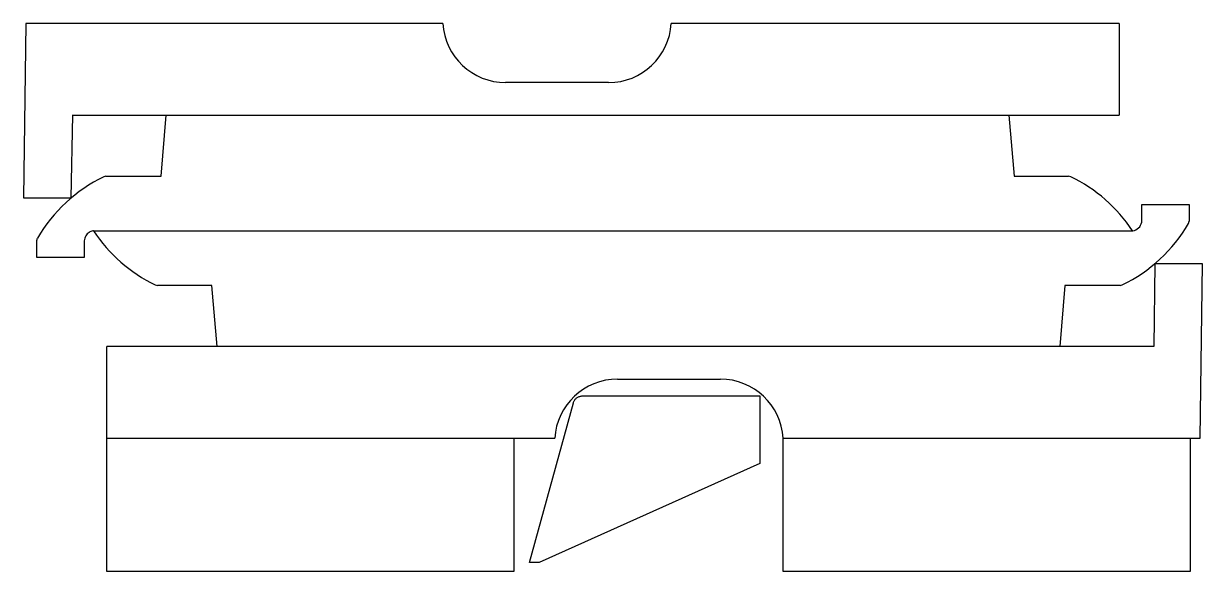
# Model space of a CAD drawing. Extents: x 61 to 2582, y 94 to 1267.
import ezdxf

# ---------------------------------------------------------------- set-up
doc = ezdxf.new("R2010")
doc.units = 0
doc.header["$LTSCALE"] = 23.1
doc.layers.get('0').update_dxf_attribs({"linetype": 'CONTINUOUS'})

msp = doc.modelspace()

# ---------------------------------------------------------------- linework, layer by layer
for p, q in [((66.2, 1266.5), (61.3, 893.1)), ((957.8, 1266.5), (66.2, 1266.5)), ((2403.9, 1266.5), (1446.3, 1266.5)), ((2403.9, 1266.5), (2403.9, 1070.1)), ((1312.1, 1140.2), (1092.1, 1140.2)), ((163.3, 893.1), (166.4, 1070.1)), ((165.3, 1070.1), (2403.9, 1070.1)), ((355.7, 939.8), (366.1, 1070.1)), ((2168.2, 1070.1), (2179.5, 939.8)), ((237.3, 939.6), (232.7, 938.5)), ((237.3, 939.6), (355.7, 939.8)), ((2179.5, 939.8), (2295.8, 939.6)), ((2300.5, 938.5), (2295.8, 939.6)), ((61.3, 893.1), (163.3, 893.1)), ((2452.3, 841.3), (2452.3, 879.5)), ((2452.3, 879.5), (2553.6, 879.5)), ((2553.6, 879.5), (2553.6, 843.4)), ((2552.4, 838.6), (2553.6, 843.4)), ((89.7, 802.1), (91, 806.9)), ((211, 822.8), (2432.3, 822.8)), ((2433, 822.8), (2430.4, 822.8)), ((89.7, 766), (89.7, 802.1)), ((191, 794.5), (191, 766)), ((191, 766), (89.7, 766)), ((2480, 752.4), (2478, 575.5)), ((2582, 752.4), (2480, 752.4)), ((2577.1, 379), (2582, 752.4)), ((342.9, 707), (347.5, 705.9)), ((463.8, 705.7), (347.5, 705.9)), ((2406, 705.9), (2287.6, 705.7)), ((2406, 705.9), (2410.6, 707)), ((475.1, 575.5), (463.8, 705.7)), ((2287.6, 705.7), (2277.2, 575.5)), ((2478, 575.5), (239.4, 575.5)), ((239.4, 379), (239.4, 575.5)), ((1331.3, 505.3), (1551.3, 505.3)), ((1143.4, 112.6), (1237, 454.6)), ((1256.2, 469.3), (1635.4, 469.3)), ((1635.4, 469.3), (1635.4, 324.6)), ((239.4, 93.7), (239.4, 379.6)), ((239.4, 379), (1197.1, 379)), ((1109.9, 379), (1109.9, 93.7)), ((1685.5, 93.7), (1685.5, 380.5)), ((1685.5, 379), (2577.1, 379)), ((2556, 379), (2556, 93.7)), ((1635.4, 324.6), (1164, 112.6)), ((1164, 112.6), (1143.4, 112.6)), ((1109.9, 93.7), (239.4, 93.7)), ((2556, 93.7), (1685.5, 93.7))]:
    msp.add_line(p, q)
for points in [[(201.3, 819.5), (199.4, 818.1), (197.6, 816.3), (195.9, 814.3), (194.4, 812.1), (193.2, 809.6), (192.2, 807), (191.5, 804.1), (191.1, 801.1), (190.9, 797.9), (191, 794.5)], [(211, 822.8), (209.1, 822.7), (207.2, 822.3), (205.2, 821.6), (203.3, 820.7), (201.3, 819.5)], [(1237, 454.6), (1237.4, 456), (1237.9, 457.4), (1238.5, 458.7), (1239.3, 459.9), (1240.1, 461.1), (1241, 462.3), (1241.9, 463.3), (1243, 464.3), (1244.1, 465.2), (1245.3, 466.1), (1246.5, 466.8), (1247.8, 467.5), (1249.2, 468), (1250.5, 468.5), (1251.9, 468.9), (1253.4, 469.1), (1254.8, 469.3), (1256.2, 469.3)]]:
    msp.add_lwpolyline(points)
for centre, radius, start, end in [((1092.1, 1274.7), 134.5, 183.4712, 270), ((1312.1, 1274.7), 134.5, 270, 356.5288), ((379.7, 638.1), 334.5, 116.0765, 149.6811), ((2158.7, 644.1), 326.8, 33.146, 64.2928), ((2263.6, 1007.5), 334.5, 296.0766, 329.6811), ((2429.1, 846.2), 23.7, 279.3953, 348.1355), ((489.2, 1006.7), 333.5, 213.4674, 243.9714), ((1331.3, 370.9), 134.5, 90, 176.5288), ((1551.3, 370.9), 134.5, 3.4712, 90)]:
    msp.add_arc(centre, radius, start, end)

doc.saveas('drawing.dxf')
